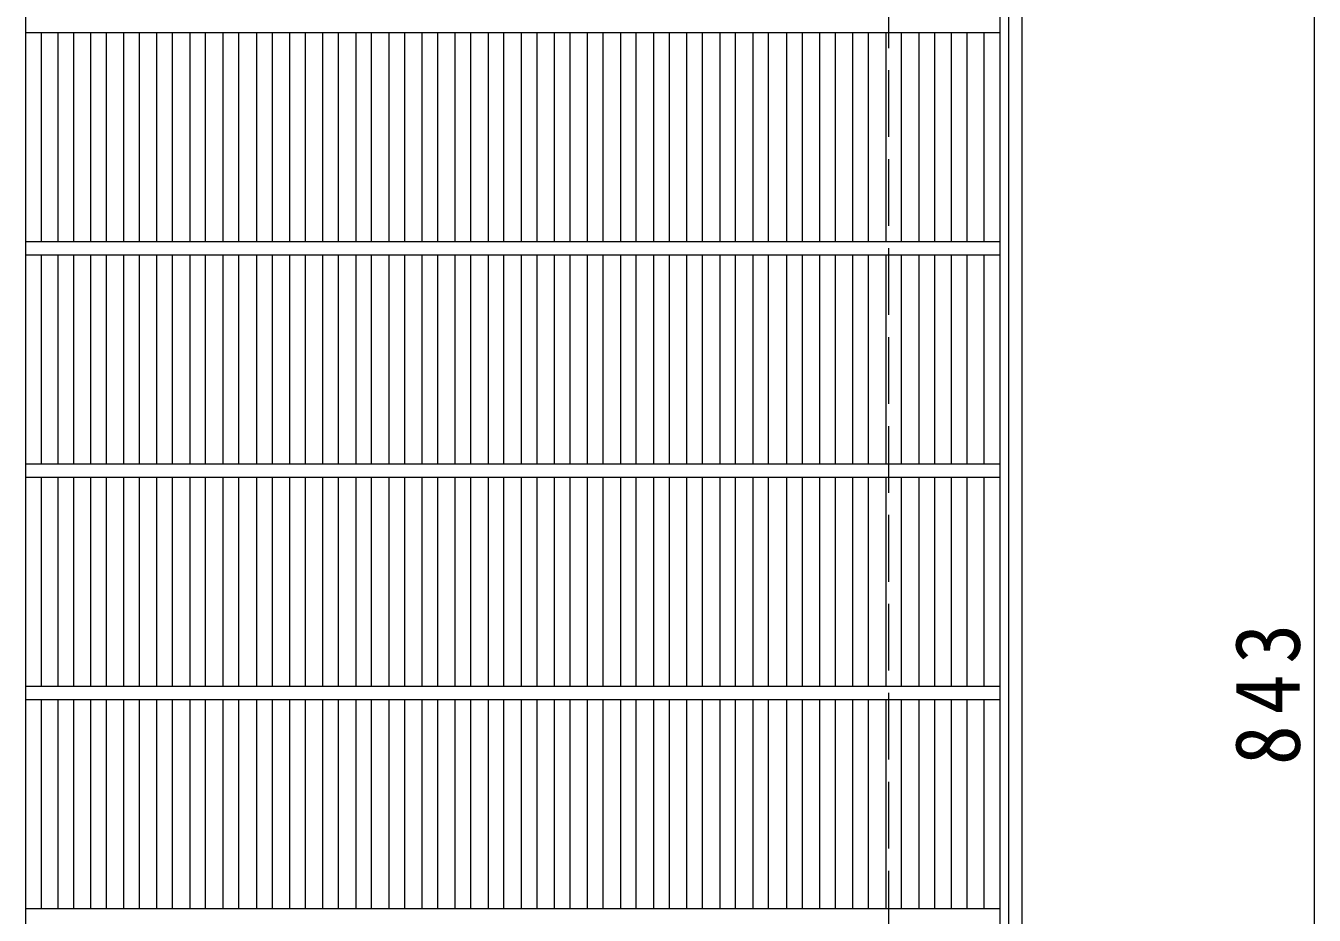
# Model space of a CAD drawing. Units: millimetres at full size, sheet at 1:10; details may follow other scales. Extents: x -2136 to 2703, y -1943 to 1784.
# Drawn here: x -1401 to -821, y 1013 to 1413 of the extents above; entities that cross this region are included whole.
import ezdxf

# ---------------------------------------------------------------- set-up
doc = ezdxf.new("R2010")
doc.units = ezdxf.units.MM
doc.header["$LTSCALE"] = 10
doc.linetypes.add('DASHED1', pattern=[1.8, 1.2, -0.6])
doc.linetypes.add('DASHED3', pattern=[4, 3, -1])
for name, color, linetype, lineweight in [('C-1', 2, 'DASHED1', 9), ('C-2', 3, 'Continuous', 9), ('C-4', 7, 'Continuous', 9)]:
    doc.layers.add(name, color=color, linetype=linetype, lineweight=lineweight)
doc.styles.add('ＭＳ ゴシック', font='')
doc.styles.get('ＭＳ ゴシック').set_extended_font_data('MS Gothic')

msp = doc.modelspace()

# ---------------------------------------------------------------- linework, layer by layer
at = {"layer": 'C-1', "linetype": 'Continuous'}
for p, q in [((-952.51, 1573.08), (-952.51, 653.08)), ((-958.51, 1567.08), (-958.51, 659.08))]:
    msp.add_line(p, q, dxfattribs=at)
at = {"layer": 'C-1', "linetype": 'DASHED3'}
msp.add_line((-1012.51, 1513.08), (-1012.51, 713.08), dxfattribs=at)
at = {"layer": 'C-2'}
for p, q in [((-1400.51, 663.08), (-1400.51, 1563.08)), ((-962.51, 1563.08), (-962.51, 663.08)), ((-1400.51, 1410.08), (-962.51, 1410.08)), ((-1393.51, 1316.08), (-1393.51, 1410.08)), ((-1385.88, 1316.08), (-1385.88, 1410.08)), ((-1378.88, 1316.08), (-1378.88, 1410.08)), ((-1371.27, 1316.08), (-1371.27, 1410.08)), ((-1364.27, 1316.08), (-1364.27, 1410.08)), ((-1356.39, 1316.08), (-1356.39, 1410.08)), ((-1349.39, 1316.08), (-1349.39, 1410.08)), ((-1341.51, 1316.08), (-1341.51, 1410.08)), ((-1334.51, 1316.08), (-1334.51, 1410.08)), ((-1326.64, 1316.08), (-1326.64, 1410.08)), ((-1319.64, 1316.08), (-1319.64, 1410.08)), ((-1311.76, 1316.08), (-1311.76, 1410.08)), ((-1304.76, 1316.08), (-1304.76, 1410.08)), ((-1296.61, 1316.08), (-1296.61, 1410.08)), ((-1289.61, 1316.08), (-1289.61, 1410.08)), ((-1281.73, 1316.08), (-1281.73, 1410.08)), ((-1274.73, 1316.08), (-1274.73, 1410.08)), ((-1266.85, 1316.08), (-1266.85, 1410.08)), ((-1259.85, 1316.08), (-1259.85, 1410.08)), ((-1251.97, 1316.08), (-1251.97, 1410.08)), ((-1244.97, 1316.08), (-1244.97, 1410.08)), ((-1237.09, 1316.08), (-1237.09, 1410.08)), ((-1230.09, 1316.08), (-1230.09, 1410.08)), ((-1222.21, 1316.08), (-1222.21, 1410.08)), ((-1215.21, 1316.08), (-1215.21, 1410.08)), ((-1207.33, 1316.08), (-1207.33, 1410.08)), ((-1200.33, 1316.08), (-1200.33, 1410.08)), ((-1192.46, 1316.08), (-1192.46, 1410.08)), ((-1185.46, 1316.08), (-1185.46, 1410.08)), ((-1177.58, 1316.08), (-1177.58, 1410.08)), ((-1170.58, 1316.08), (-1170.58, 1410.08)), ((-1162.7, 1316.08), (-1162.7, 1410.08)), ((-1155.7, 1316.08), (-1155.7, 1410.08)), ((-1147.82, 1316.08), (-1147.82, 1410.08)), ((-1140.82, 1316.08), (-1140.82, 1410.08)), ((-1132.94, 1316.08), (-1132.94, 1410.08)), ((-1125.94, 1316.08), (-1125.94, 1410.08)), ((-1118.06, 1316.08), (-1118.06, 1410.08)), ((-1111.06, 1316.08), (-1111.06, 1410.08)), ((-1103.18, 1316.08), (-1103.18, 1410.08)), ((-1096.18, 1316.08), (-1096.18, 1410.08)), ((-1088.3, 1316.08), (-1088.3, 1410.08)), ((-1081.3, 1316.08), (-1081.3, 1410.08)), ((-1073.42, 1316.08), (-1073.42, 1410.08)), ((-1066.42, 1316.08), (-1066.42, 1410.08)), ((-1058.27, 1316.08), (-1058.27, 1410.08)), ((-1051.27, 1316.08), (-1051.27, 1410.08)), ((-1043.39, 1316.08), (-1043.39, 1410.08)), ((-1036.39, 1316.08), (-1036.39, 1410.08)), ((-1028.51, 1316.08), (-1028.51, 1410.08)), ((-1021.51, 1316.08), (-1021.51, 1410.08)), ((-1013.64, 1316.08), (-1013.64, 1410.08)), ((-1006.64, 1316.08), (-1006.64, 1410.08)), ((-998.76, 1316.08), (-998.76, 1410.08)), ((-991.76, 1316.08), (-991.76, 1410.08)), ((-984.15, 1316.08), (-984.15, 1410.08)), ((-977.15, 1316.08), (-977.15, 1410.08)), ((-969.51, 1316.08), (-969.51, 1410.08)), ((-1400.51, 1316.08), (-962.51, 1316.08)), ((-1400.51, 1310.08), (-962.51, 1310.08)), ((-1393.51, 1216.08), (-1393.51, 1310.08)), ((-1385.88, 1216.08), (-1385.88, 1310.08)), ((-1378.88, 1216.08), (-1378.88, 1310.08)), ((-1371.27, 1216.08), (-1371.27, 1310.08)), ((-1364.27, 1216.08), (-1364.27, 1310.08)), ((-1356.39, 1216.08), (-1356.39, 1310.08)), ((-1349.39, 1216.08), (-1349.39, 1310.08)), ((-1341.51, 1216.08), (-1341.51, 1310.08)), ((-1334.51, 1216.08), (-1334.51, 1310.08)), ((-1326.64, 1216.08), (-1326.64, 1310.08)), ((-1319.64, 1216.08), (-1319.64, 1310.08)), ((-1311.76, 1216.08), (-1311.76, 1310.08)), ((-1304.76, 1216.08), (-1304.76, 1310.08)), ((-1296.61, 1216.08), (-1296.61, 1310.08)), ((-1289.61, 1216.08), (-1289.61, 1310.08)), ((-1281.73, 1216.08), (-1281.73, 1310.08)), ((-1274.73, 1216.08), (-1274.73, 1310.08)), ((-1266.85, 1216.08), (-1266.85, 1310.08)), ((-1259.85, 1216.08), (-1259.85, 1310.08)), ((-1251.97, 1216.08), (-1251.97, 1310.08)), ((-1244.97, 1216.08), (-1244.97, 1310.08)), ((-1237.09, 1216.08), (-1237.09, 1310.08)), ((-1230.09, 1216.08), (-1230.09, 1310.08)), ((-1222.21, 1216.08), (-1222.21, 1310.08)), ((-1215.21, 1216.08), (-1215.21, 1310.08)), ((-1207.33, 1216.08), (-1207.33, 1310.08)), ((-1200.33, 1216.08), (-1200.33, 1310.08)), ((-1192.46, 1216.08), (-1192.46, 1310.08)), ((-1185.46, 1216.08), (-1185.46, 1310.08)), ((-1177.58, 1216.08), (-1177.58, 1310.08)), ((-1170.58, 1216.08), (-1170.58, 1310.08)), ((-1162.7, 1216.08), (-1162.7, 1310.08)), ((-1155.7, 1216.08), (-1155.7, 1310.08)), ((-1147.82, 1216.08), (-1147.82, 1310.08)), ((-1140.82, 1216.08), (-1140.82, 1310.08)), ((-1132.94, 1216.08), (-1132.94, 1310.08)), ((-1125.94, 1216.08), (-1125.94, 1310.08)), ((-1118.06, 1216.08), (-1118.06, 1310.08)), ((-1111.06, 1216.08), (-1111.06, 1310.08)), ((-1103.18, 1216.08), (-1103.18, 1310.08)), ((-1096.18, 1216.08), (-1096.18, 1310.08)), ((-1088.3, 1216.08), (-1088.3, 1310.08)), ((-1081.3, 1216.08), (-1081.3, 1310.08)), ((-1073.42, 1216.08), (-1073.42, 1310.08)), ((-1066.42, 1216.08), (-1066.42, 1310.08)), ((-1058.27, 1216.08), (-1058.27, 1310.08)), ((-1051.27, 1216.08), (-1051.27, 1310.08)), ((-1043.39, 1216.08), (-1043.39, 1310.08)), ((-1036.39, 1216.08), (-1036.39, 1310.08)), ((-1028.51, 1216.08), (-1028.51, 1310.08)), ((-1021.51, 1216.08), (-1021.51, 1310.08)), ((-1013.64, 1216.08), (-1013.64, 1310.08)), ((-1006.64, 1216.08), (-1006.64, 1310.08)), ((-998.76, 1216.08), (-998.76, 1310.08)), ((-991.76, 1216.08), (-991.76, 1310.08)), ((-984.15, 1216.08), (-984.15, 1310.08)), ((-977.15, 1216.08), (-977.15, 1310.08)), ((-969.51, 1216.08), (-969.51, 1310.08)), ((-1400.51, 1216.08), (-962.51, 1216.08)), ((-1400.51, 1210.08), (-962.51, 1210.08)), ((-1393.51, 1116.08), (-1393.51, 1210.08)), ((-1385.88, 1116.08), (-1385.88, 1210.08)), ((-1378.88, 1116.08), (-1378.88, 1210.08)), ((-1371.27, 1116.08), (-1371.27, 1210.08)), ((-1364.27, 1116.08), (-1364.27, 1210.08)), ((-1356.39, 1116.08), (-1356.39, 1210.08)), ((-1349.39, 1116.08), (-1349.39, 1210.08)), ((-1341.51, 1116.08), (-1341.51, 1210.08)), ((-1334.51, 1116.08), (-1334.51, 1210.08)), ((-1326.64, 1116.08), (-1326.64, 1210.08)), ((-1319.64, 1116.08), (-1319.64, 1210.08)), ((-1311.76, 1116.08), (-1311.76, 1210.08)), ((-1304.76, 1116.08), (-1304.76, 1210.08)), ((-1296.61, 1116.08), (-1296.61, 1210.08)), ((-1289.61, 1116.08), (-1289.61, 1210.08)), ((-1281.73, 1116.08), (-1281.73, 1210.08)), ((-1274.73, 1116.08), (-1274.73, 1210.08)), ((-1266.85, 1116.08), (-1266.85, 1210.08)), ((-1259.85, 1116.08), (-1259.85, 1210.08)), ((-1251.97, 1116.08), (-1251.97, 1210.08)), ((-1244.97, 1116.08), (-1244.97, 1210.08)), ((-1237.09, 1116.08), (-1237.09, 1210.08)), ((-1230.09, 1116.08), (-1230.09, 1210.08)), ((-1222.21, 1116.08), (-1222.21, 1210.08)), ((-1215.21, 1116.08), (-1215.21, 1210.08)), ((-1207.33, 1116.08), (-1207.33, 1210.08)), ((-1200.33, 1116.08), (-1200.33, 1210.08)), ((-1192.46, 1116.08), (-1192.46, 1210.08)), ((-1185.46, 1116.08), (-1185.46, 1210.08)), ((-1177.58, 1116.08), (-1177.58, 1210.08)), ((-1170.58, 1116.08), (-1170.58, 1210.08)), ((-1162.7, 1116.08), (-1162.7, 1210.08)), ((-1155.7, 1116.08), (-1155.7, 1210.08)), ((-1147.82, 1116.08), (-1147.82, 1210.08)), ((-1140.82, 1116.08), (-1140.82, 1210.08)), ((-1132.94, 1116.08), (-1132.94, 1210.08)), ((-1125.94, 1116.08), (-1125.94, 1210.08)), ((-1118.06, 1116.08), (-1118.06, 1210.08)), ((-1111.06, 1116.08), (-1111.06, 1210.08)), ((-1103.18, 1116.08), (-1103.18, 1210.08)), ((-1096.18, 1116.08), (-1096.18, 1210.08)), ((-1088.3, 1116.08), (-1088.3, 1210.08)), ((-1081.3, 1116.08), (-1081.3, 1210.08)), ((-1073.42, 1116.08), (-1073.42, 1210.08)), ((-1066.42, 1116.08), (-1066.42, 1210.08)), ((-1058.27, 1116.08), (-1058.27, 1210.08)), ((-1051.27, 1116.08), (-1051.27, 1210.08)), ((-1043.39, 1116.08), (-1043.39, 1210.08)), ((-1036.39, 1116.08), (-1036.39, 1210.08)), ((-1028.51, 1116.08), (-1028.51, 1210.08)), ((-1021.51, 1116.08), (-1021.51, 1210.08)), ((-1013.64, 1116.08), (-1013.64, 1210.08)), ((-1006.64, 1116.08), (-1006.64, 1210.08)), ((-998.76, 1116.08), (-998.76, 1210.08)), ((-991.76, 1116.08), (-991.76, 1210.08)), ((-984.15, 1116.08), (-984.15, 1210.08)), ((-977.15, 1116.08), (-977.15, 1210.08)), ((-969.51, 1116.08), (-969.51, 1210.08)), ((-1400.51, 1116.08), (-962.51, 1116.08)), ((-1400.51, 1110.08), (-962.51, 1110.08)), ((-1393.51, 1016.08), (-1393.51, 1110.08)), ((-1385.88, 1016.08), (-1385.88, 1110.08)), ((-1378.88, 1016.08), (-1378.88, 1110.08)), ((-1371.27, 1016.08), (-1371.27, 1110.08)), ((-1364.27, 1016.08), (-1364.27, 1110.08)), ((-1356.39, 1016.08), (-1356.39, 1110.08)), ((-1349.39, 1016.08), (-1349.39, 1110.08)), ((-1341.51, 1016.08), (-1341.51, 1110.08)), ((-1334.51, 1016.08), (-1334.51, 1110.08)), ((-1326.64, 1016.08), (-1326.64, 1110.08)), ((-1319.64, 1016.08), (-1319.64, 1110.08)), ((-1311.76, 1016.08), (-1311.76, 1110.08)), ((-1304.76, 1016.08), (-1304.76, 1110.08)), ((-1296.61, 1016.08), (-1296.61, 1110.08)), ((-1289.61, 1016.08), (-1289.61, 1110.08)), ((-1281.73, 1016.08), (-1281.73, 1110.08)), ((-1274.73, 1016.08), (-1274.73, 1110.08)), ((-1266.85, 1016.08), (-1266.85, 1110.08)), ((-1259.85, 1016.08), (-1259.85, 1110.08)), ((-1251.97, 1016.08), (-1251.97, 1110.08)), ((-1244.97, 1016.08), (-1244.97, 1110.08)), ((-1237.09, 1016.08), (-1237.09, 1110.08)), ((-1230.09, 1016.08), (-1230.09, 1110.08)), ((-1222.21, 1016.08), (-1222.21, 1110.08)), ((-1215.21, 1016.08), (-1215.21, 1110.08)), ((-1207.33, 1016.08), (-1207.33, 1110.08)), ((-1200.33, 1016.08), (-1200.33, 1110.08)), ((-1192.46, 1016.08), (-1192.46, 1110.08)), ((-1185.46, 1016.08), (-1185.46, 1110.08)), ((-1177.58, 1016.08), (-1177.58, 1110.08)), ((-1170.58, 1016.08), (-1170.58, 1110.08)), ((-1162.7, 1016.08), (-1162.7, 1110.08)), ((-1155.7, 1016.08), (-1155.7, 1110.08)), ((-1147.82, 1016.08), (-1147.82, 1110.08)), ((-1140.82, 1016.08), (-1140.82, 1110.08)), ((-1132.94, 1016.08), (-1132.94, 1110.08)), ((-1125.94, 1016.08), (-1125.94, 1110.08)), ((-1118.06, 1016.08), (-1118.06, 1110.08)), ((-1111.06, 1016.08), (-1111.06, 1110.08)), ((-1103.18, 1016.08), (-1103.18, 1110.08)), ((-1096.18, 1016.08), (-1096.18, 1110.08)), ((-1088.3, 1016.08), (-1088.3, 1110.08)), ((-1081.3, 1016.08), (-1081.3, 1110.08)), ((-1073.42, 1016.08), (-1073.42, 1110.08)), ((-1066.42, 1016.08), (-1066.42, 1110.08)), ((-1058.27, 1016.08), (-1058.27, 1110.08)), ((-1051.27, 1016.08), (-1051.27, 1110.08)), ((-1043.39, 1016.08), (-1043.39, 1110.08)), ((-1036.39, 1016.08), (-1036.39, 1110.08)), ((-1028.51, 1016.08), (-1028.51, 1110.08)), ((-1021.51, 1016.08), (-1021.51, 1110.08)), ((-1013.64, 1016.08), (-1013.64, 1110.08)), ((-1006.64, 1016.08), (-1006.64, 1110.08)), ((-998.76, 1016.08), (-998.76, 1110.08)), ((-991.76, 1016.08), (-991.76, 1110.08)), ((-984.15, 1016.08), (-984.15, 1110.08)), ((-977.15, 1016.08), (-977.15, 1110.08)), ((-969.51, 1016.08), (-969.51, 1110.08)), ((-1400.51, 1016.08), (-962.51, 1016.08))]:
    msp.add_line(p, q, dxfattribs=at)
at = {"layer": 'C-4'}
msp.add_line((-821.07, 1534.58), (-821.07, 691.58), dxfattribs=at)

# ---------------------------------------------------------------- texts
at = {"layer": 'C-4', "color": 2, "insert": (-827.07, 1080.58), "char_height": 29.33, "attachment_point": 7, "rotation": 90, "style": 'ＭＳ ゴシック'}
msp.add_mtext('\\T1.27;\\W0.9;843', dxfattribs=at)

doc.saveas('drawing.dxf')
